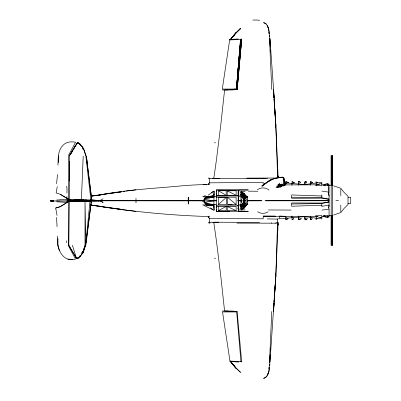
<?xml version="1.0" encoding="UTF-8"?>
<svg xmlns="http://www.w3.org/2000/svg" width="401" height="401" viewBox="0 0 401 401"><rect width="100%" height="100%" fill="white"/><g stroke="black" fill="none" stroke-linecap="round" stroke-linejoin="round"><path stroke-width="0.6" d="M331.191 185.623L331.191 155.367L331.191 245.587L331.191 215.332M332.364 185.623L332.364 155.367L332.364 245.587L332.364 215.332M283.627 185.899L284.078 185.498L284.078 185.838L284.124 179.718M281.362 186.756L278.219 185.021M281.818 186.445L281.367 186.37L281.818 186.285L280.921 185.563L278.224 184.114M282.725 185.783L281.828 184.666L282.274 185.823L279.131 183.673L280.926 184.791M282.279 184.625L281.838 183.934L283.176 185.738L282.274 185.312M282.72 186.074L282.284 184.58M283.672 179.668L283.622 186.014M283.236 177.763L284.139 178.325M204.776 202.731L204.089 201.909L204.104 200.35L201.823 200.35L202.751 201.031L203.798 200.35M216.289 211.297L248.319 211.292L238.801 211.247L238.821 208.851M262.876 185.593L263.783 184.806M263.783 185.056L264.239 184.219L264.69 184.47L264.239 184.174L266.505 182.741M265.141 183.979L265.146 183.683M266.505 182.946L268.775 181.036L271.948 179.337L278.73 177.628M267.863 182.094L267.868 181.798M268.319 181.648L268.324 181.397M271.492 179.859L271.492 179.608M271.948 179.548L271.948 179.292M274.209 178.796L274.209 178.54M278.725 177.793L280.986 177.498M283.176 185.924L282.725 185.738M283.221 179.663L283.241 177.458L282.79 177.162L280.986 177.327M283.667 180.515L283.687 177.768M284.124 179.859L284.139 178.094M69.223 201.422L68.771 245.347L76.441 258.204L79.147 257.753L80.05 255.948C84.922 252.5 85.057 245.362 86.365 239.888L91.328 201.337L80.05 201.382M188.229 200.866L188.275 197.112L188.275 204.109L188.229 200.355M243.793 198.54L243.763 200.861L244.394 204.39L240.921 204.796L240.921 196.941L244.394 197.342L244.62 197.858L244.394 197.342L242.861 197.122L242.951 196.57L243.673 196.079L246.515 196.169L247.868 196.716L247.417 197.753L247.868 200.826L247.417 203.888M69.223 181.062L69.579 161.483M263.657 378.694C271.958 374.263 269.036 362.399 270.189 354.644M74.185 199.803L81.403 199.878L83.207 156.069M240.921 205.954L243.898 205.593L240.921 205.954L240.876 207.041L244.846 207.362L246.064 205.467L246.515 205.467L245.297 206.595L240.876 207.041L243.898 205.593L246.064 205.467L240.876 207.041L244.981 205.553M269.522 362.003L271.778 311.482M269.673 362.91L270.309 354.494M270.48 350.74L270.565 348.865M57.944 165.182C58.26 158.365 57.654 150.646 62.907 145.423C66 141.809 71.157 141.327 75.538 142.265L68.771 154.896L68.771 199.457L60.2 194.234L56.14 192.926L57.288 186.665M238.801 211.247L238.53 204.901L238.801 190.004L248.319 189.959L216.334 189.823L216.334 211.427L229.733 211.247M267.267 218.906L277.642 219.096L275.838 275.848L269.973 362.003M204.089 201.909L204.194 200.35M206.951 196.179L204.089 199.307L204.089 202.42L206.139 204.851L213.853 205.773L214.079 210.395L202.766 204.846L213.853 205.773L214.079 191.132L211.387 192.495M216.289 193.513L216.289 194.771M238.755 194.149L238.53 200.871L261.402 200.821M274.073 301.848L274.399 296.925M274.484 295.697L274.81 290.775M274.896 289.547L275.838 275.397L278.093 223.748L277.708 225.467L278.093 223.793L278.093 222.259L277.191 222.174M274.083 301.813L274.414 296.865M274.5 295.632L275.838 275.848M238.44 38.997L229.733 39.448L230.941 39.348L229.733 39.448L222.289 89.077L236.455 89.077L240.56 39.163L236.455 89.077L233.613 89.082M216.334 190.455L216.289 192.3M224.59 89.979L220.71 125.623L216.38 160.36L213.898 177.688L212.861 178.59M216.289 208.936L216.334 210.796M237.537 76.446L238.575 64.265M222.289 89.979L232.034 89.979L237.131 89.528L241.688 38.997L237.131 89.528L241.688 38.997M213.944 194.41L213.853 195.758L204.931 197.523M239.613 51.629L236.455 89.077L240.109 45.313M213.944 194.37L213.989 193.878M240.876 206.54L240.876 205.452L243.673 205.137L242.951 204.65L238.53 204.901M291.908 185.287L292.078 181.733L294.424 182.6M268.62 372.83L267.718 374.183L268.62 372.83L269.126 367.501M269.297 365.727L269.407 364.544M56.591 183.678L57.493 174.43M91.328 201.337L85.914 244.851L83.659 250.084L85.463 244.851L85.914 242.324L89.974 201.347M275.667 127.317L275.838 125.172L273.582 89.533L269.973 38.997L268.62 28.17L266.364 24.11L263.657 22.306M240.921 205.147L240.876 210.259L244.259 208.134L244.846 207.362L240.876 208.715L241.597 209.803M268.865 368.404L269.031 367.256M269.277 365.532L269.437 364.384M304.86 184.961L305.161 182.856L306.264 183.056M323.657 215.868L325.913 215.688L329.522 216.054L329.071 215.913L329.071 209.041L328.62 207.778L329.071 205.046L321.853 206.375L321.853 203.543L329.071 201.939L321.401 203.046L291.627 202.976L291.627 206.234L321.853 205.232M79.488 256.515L80.501 255.948L81.403 254.595L81.854 252.339M277.723 225.583L278.093 223.798M86.365 200.796L201.678 200.866L202.751 200.189L201.823 200.866L202.325 200.996L202.751 200.189L204.104 200.871L204.089 199.307L206.139 196.851L213.853 195.894L202.766 196.861L205.457 195.498M213.853 205.182L213.808 204.811L215.026 204.435L216.289 204.635M310.123 185.177L310.575 181.643L312.78 182.706L310.575 181.643L310.575 182.701M317.071 218.821L315.988 219.262L316.439 216.475M304.86 182.475L305.161 181.417L306.815 182.199M83.508 250.61L82.756 253.242L81.403 254.595M321.853 184.841C324.133 185.528 325.923 182.986 328.168 183.848L327.717 185.422L323.657 185.382M76.992 143.874L77.343 142.716L77.794 142.716L79.599 143.618L80.501 145.423L80.952 145.423C84.24 148.159 84.806 152.696 86.365 156.43L91.779 199.914L81.403 199.878M329.071 196.174L328.62 193.437L329.071 192.174L329.071 186.996M84.631 247.156L82.756 252.339L83.433 250.65M328.62 207.778L329.071 206.786L329.071 194.43L328.62 193.437M216.289 196.585L215.026 196.786L213.808 196.41L213.853 196.039L212.069 196.43M205.653 197.853L206.139 196.851L213.808 196.41L205.101 198.079L215.026 196.786L213.763 196.234M208.124 216.52L209.342 218.425L209.342 222.169M208.46 184.425L209.342 182.836L209.342 179.046M70.556 154.395L71.142 153.337M71.729 152.285L77.343 142.716L79.599 143.618L80.275 144.972M70.596 154.39L71.208 153.327M71.824 152.265L72.741 150.676M73.358 149.613L73.969 148.55M74.586 147.493L77.343 142.716L69.223 155.979L69.223 199.843L70.125 199.818M69.223 155.979L75.538 145.423M208.169 184.771L209.342 182.836L263.206 182.415L263.206 185.202M243.673 196.756L243.673 196.079L240.876 195.758L240.876 191.312L241.597 191.758L240.876 192.926L244.846 194.234L246.064 196.184L240.876 194.68L240.876 195.758L243.898 196.119L242.951 196.57L238.53 196.315M267.267 375.536L266.364 376.89L263.657 378.243M230.51 39.448L236.004 32.681L231.417 38.471M277.642 219.232L278.319 218.289M231.362 38.546L235.372 33.584L240.56 28.621L235.327 33.584M230.139 39.899L235.372 33.584L230.049 39.899L230.635 39.448M264.56 183.934L261.853 186.054M265.011 183.618L265.462 183.122M235.688 33.133L240.515 28.17M80.05 144.52L80.952 144.972L80.501 145.423L80.05 144.069L77.794 142.716L80.05 144.069M75.087 255.948L76.441 258.204L77.794 258.204L78.812 257.186M267.718 374.183L268.169 373.732M85.012 200.816L85.914 199.823M218.319 204.565L226.62 197.177L226.62 204.565L218.319 204.565L218.319 197.182L226.62 197.177M269.071 180.866L269.522 180.505M269.973 180.234L270.424 179.874M208.169 195.177L214.079 191.132L213.944 194.911M284.083 185.337L284.535 185.026L284.575 179.959L284.129 179.287M329.071 186.32L329.071 185.337L329.522 185.157L327.717 185.422L327.717 183.713M257.342 189.803C260.62 187.061 265.893 187.332 269.071 190.109M268.169 211.773C265.181 213.949 260.64 213.823 257.597 211.773M243.808 203.843L244.394 203.883L244.62 200.36L245.071 200.365L243.763 200.36L243.808 203.843L244.62 203.357L244.394 203.883L242.861 204.104L242.951 204.65L243.898 205.096L246.515 205.046L247.868 204.505L247.417 203.467L245.071 203.367M264.109 184.385C269.277 179.989 275.672 177.357 282.605 177.162L282.605 177.528M68.771 201.412L60.2 206.731L55.689 208.039L57.042 215.482M261.968 185.879L262.419 186.174L261.968 185.929L262.876 185.342M67.869 201.934L60.2 206.685L55.689 208.039M91.849 199.648L99.448 200.806L103.057 198.786M218.319 210.665L226.214 206.45L226.214 210.665L218.319 210.665L218.319 206.45M80.952 255.497L79.147 256.851L80.501 256.399L80.501 255.948M307.367 218.811L305.161 219.893L305.161 218.866M312.229 218.761L310.575 219.573L310.123 216.034M324.219 185.518L325.913 184.701L327.717 184.655M312.229 218.781L310.575 219.578L310.575 218.495M307.367 218.761L305.161 219.803L304.86 218.72M315.988 219.212L317.071 218.735M213.763 204.986L215.026 204.435L213.808 204.254M293.838 218.836L292.078 219.487L291.908 215.923M285.763 219.532L288.108 218.68M292.078 219.442L293.838 218.806M333.582 215.021L340.8 212.585L343.958 208.57L348.018 204.51L348.018 196.284L343.958 192.239L340.8 188.269L333.582 185.833M84.11 200.62L78.516 200.976M288.058 218.836L285.763 219.623L285.763 216.054M298.394 219.713L301.261 218.73L298.394 219.713L298.394 215.933M77.794 258.204L79.147 257.753L76.441 258.204L68.771 245.302M237.131 89.528L228.154 89.528L225.131 89.979M228.154 89.528L226.665 89.979L227.828 89.879M315.988 185.608L315.988 184.931L320.048 183.713L321.853 183.848M321.853 216.37C324.143 215.668 325.913 218.274 328.168 217.407L328.168 216.099M213.808 196.966L204.089 199.307L213.808 200.871L204.089 202.42L213.808 204.781L205.101 203.638L213.808 205.322L206.139 204.851M99.483 195.107C118.1 191.302 137.102 189.658 156.019 188.049C173.924 186.826 191.828 184.29 209.793 184.676M325.281 184.505L323.657 184.886L323.657 185.563M204.33 198.124L210.876 196.69M315.988 184.931L320.048 184.074M306.264 218.154L305.161 218.355L304.86 216.249M120.32 191.919L121.553 191.703M244.259 193.518L242.906 192.57L240.876 192.926L244.259 193.518L244.846 194.234L240.876 194.68L243.898 196.119M244.259 208.134L240.876 208.715L242.906 208.991M57.493 236.054C56.265 246.991 61.604 262.83 75.538 259.106L68.771 246.475L68.771 201.402M91.313 196.089L121.102 191.914L103.057 194.259M214.801 178.635L214.936 178.59M321.853 210.119L329.071 209.041M203.798 200.871L202.6 200.796M91.313 196.154L103.057 194.485L91.428 196.069M310.123 217.903L311.326 217.733M123.358 191.462L125.162 191.227M126.365 191.066L135.989 189.808M284.374 182.831L304.71 184.57L321.853 182.315L321.853 185.648L315.988 185.382M240.921 204.279L242.951 204.039L242.951 204.65L247.868 204.505M90.631 201.954L101.252 200.685L90.671 200.675M212.861 222.259L214.35 222.259M329.071 185.387L329.522 185.342L327.657 185.252M83.057 200.65L85.463 200.405M277.642 222.299L276.289 222.344M230.735 89.634L231.898 89.533M315.988 215.868L321.853 215.553L321.853 218.896L304.71 216.64L279.447 218.806L279.447 216.009L285.763 216.37M298.394 218.129L299.542 218.034M71.177 200.69L74.185 200.435L79.599 200.766L79.599 201.392L67.418 201.588M329.161 215.788L331.326 215.608M79.599 200.766L52.08 200.961L79.599 201.392M292.078 217.768L293.251 217.678M56.591 200.039L66.516 199.312L66.516 200.039M315.988 215.417L315.988 216.324L320.048 217.537L321.853 217.402M285.763 217.813L286.936 217.733M243.808 197.377L244.394 197.342L242.861 204.615L240.921 200.871L242.861 197.122L243.943 200.861M284.615 184.911L285.763 184.841M241.688 362.003L237.131 311.482L232.034 311.031L222.289 311.031M69.223 199.838L69.674 199.818M247.417 197.753L245.071 197.853L245.071 203.863L247.868 200.826L245.071 197.853L247.417 197.778L247.417 196.711L242.951 196.57L242.951 197.177L240.921 196.941M230.049 39.899L241.643 39.448M53.774 201.197L51.178 201.312L51.178 200.475L53.774 200.57M209.793 216.565C169.934 215.452 130.069 211.442 90.696 205.041M259.597 222.385L214.801 222.214M83.358 200.991L90.877 201.031L90.877 200.485L81.553 200.565M275.943 187.297L278.199 187.523M291.627 204.009L321.853 203.543M276.74 178.044L246.73 178.109M79.749 201.282L90.877 201.157M89.523 200.831L90.877 200.821L83.358 200.831M237.828 195.417L239.071 195.412M81.674 200.55L86.365 200.515M88.17 200.5L90.877 200.485M89.523 200.711L90.877 200.695L83.358 200.711M84.626 200.786L86.365 200.776M84.11 201.167L78.516 200.856M69.674 199.843L83.508 199.848M67.418 200.465L74.185 200.435M335.837 200.505L338.544 200.495M208.846 177.733L208.846 178.59L210.019 178.59M284.339 184.901L317.191 184.841M348.018 197.272L350.725 197.267L350.725 203.523L348.018 203.523M245.071 200.856L244.62 200.856L244.575 197.858M329.071 200.751L265.708 200.816M228.199 204.565L232.169 204.56M210.054 223.116L208.846 223.116L208.846 222.259L210.019 222.259M252.83 20.05L257.793 20.05L259.597 20.501M214.395 142.766L215.598 142.766M86.365 159.002L86.816 159.002L86.992 163.252M208.846 178.59L219.943 178.59M216.289 190.139L238.214 190.139L238.214 211.297M218.319 190.771L226.214 190.771L226.214 195.307L218.319 190.771L218.319 195.307M227.207 195.307L227.207 190.771L236.139 190.771L236.139 195.623M240.876 191.312L245.136 191.312M237.873 193.076L238.891 193.076M216.289 195.307L236.139 195.307L227.207 190.771M216.289 195.944L238.214 195.939M216.289 197.182L236.139 197.177L236.139 204.56L227.387 204.565L227.387 197.177L236.139 204.56M86.365 200.415L87.598 200.415M97.192 200.405L201.678 200.35L202.751 201.031L202.6 200.425M213.808 200.35L216.289 200.35M247.868 200.395L262.003 200.4M237.788 200.585L239.026 200.585M81.674 200.69L88.17 200.69M237.788 200.635L239.026 200.635M204.194 200.866L216.289 200.871M216.289 205.818L238.214 205.818M237.873 208.139L238.891 208.139M236.139 210.665L227.207 210.665L227.207 206.45L236.139 210.665L236.139 206.45L216.289 206.45L216.289 207.713M317.191 216.37L263.206 216.279M208.846 222.259L218.836 222.259M236.926 223.101L276.74 223.197M214.395 258.254L215.598 258.254M225.131 311.031L231.898 311.487L230.735 311.387M228.154 311.482L237.131 311.482M238.846 362.003L230.049 361.552L222.515 311.938L236.68 311.933L240.961 361.882M240.921 200.35L238.53 200.35L238.755 207.091M265.081 200.405L329.071 200.47M87.598 200.675L82.305 200.68M67.869 199.588L68.32 200.736L67.869 199.588L68.771 200.259L79.599 200.289L80.501 200.67M263.206 216.555L275.352 216.59M277.642 222.259L278.093 222.259M268.314 209.959L291.176 210.074M248.319 191.172L257.943 191.232M67.869 200.776L67.869 199.197L69.629 199.207M67.869 200.655L68.32 200.655M237.828 205.818L239.071 205.828M214.846 178.59L229.192 178.585A186.385 0.291 0 0 1 241.597 178.58L266.545 178.555M90.425 199.898L91.779 199.914L86.365 156.43L86.365 157.974M90.877 201.031L84.606 200.981M73.734 201.508L79.599 201.563L80.501 201.187L79.599 200.866M240.876 209.888L245.136 209.923M231.362 362.454L235.372 367.416L230.139 361.1L235.327 367.416L240.56 372.379L235.372 367.416L230.049 361.1L230.635 361.552M203.096 184.63L206.45 184.66M80.501 200.229L68.771 200.109L90.877 200.36L84.561 200.32M83.057 200.024L85.463 200.059M247.417 196.711L247.868 196.716M291.627 197.207L321.853 197.683L329.071 199.282L321.401 198.169L291.627 198.249L291.627 194.961L321.853 195.989M237.873 208.52L238.891 208.545M327.717 216.545L325.913 216.5L323.657 215.462L323.657 216.37L325.823 216.836M212.41 178.59L213.583 178.62M275.342 216.064L263.206 216.009L263.206 218.811L209.342 218.425L208.169 216.259M230.049 361.1L241.688 361.552M285.763 183.397L286.936 183.483M56.591 201.733L66.516 202.43L66.516 201.763M320.048 217.537L321.853 217.678M292.078 183.442L293.251 183.533M331.326 185.247L328.62 185.021L328.62 191.483M276.399 186.761L278.65 187.167M298.394 183.082L299.542 183.182M226.665 311.031L227.863 311.131M67.869 259.106L72.832 259.557M72.38 201.492L74.185 201.663M67.869 199.197L69.734 199.392M213.131 178.455L214.35 178.59M276.855 186.27L278.209 186.425M279.557 187.102L277.753 186.645M121.553 209.558L135.989 211.407M103.057 206.981L121.102 209.322L100.08 206.269M280.911 186.861L280.008 186.746L280.459 186.996M90.811 205.056L103.057 206.7L90.696 204.971M310.123 183.307L311.326 183.478M101.252 200.806L98.546 200.42L99.448 200.806M321.853 191.092L329.071 192.174M279.106 186.766L280.459 187.132M116.621 208.67L117.854 208.891M119.087 209.111L120.32 209.337M278.665 185.708L281.813 186.58L279.116 185.533M315.988 216.324L317.146 216.555M281.818 186.285L277.773 184.335M51.178 201.272L50.275 200.871L51.178 200.58L50.275 200.991L53.433 201.117L53.433 200.851M277.302 187.051L278.199 187.342M78.245 143.167L79.599 143.618M298.394 181.508L300.69 182.28L298.394 181.508L298.394 185.277M288.63 182.585L285.763 181.598L285.763 185.157M244.981 196.149L240.876 194.68L245.297 195.046L246.515 196.169M292.078 181.778L294.424 182.625M285.763 181.688L288.695 182.746M280.469 185.648L281.367 185.989L278.67 184.886M317.612 182.62L315.988 181.959L316.439 185.272M315.988 182.004L317.612 182.721M67.869 199.738L68.32 199.939M277.312 185.598L279.111 186.445L280.911 186.726L278.66 185.843M279.121 184.58L281.367 185.899L280.921 185.563M306.815 182.139L305.161 181.327L305.161 182.35M263.657 22.757L266.364 24.11M212.951 209.482L210.48 207.808M281.372 185.432L280.474 184.916L280.921 185.473M60.2 194.234L68.771 199.452M241.597 191.758L242.906 192.57M281.367 186.46L280.469 185.783M206.545 204.695L207.763 205.673M280.013 186.004L280.464 186.385M269.126 33.504L268.62 28.17L267.718 26.817L268.169 27.268M213.131 222.395L213.898 223.162L216.38 240.57L220.71 275.397L224.59 311.031M235.327 367.416L236.049 368.318L231.417 362.529M81.403 145.874L83.207 148.129L83.694 149.909M280.926 184.831L281.372 185.392M267.718 26.817L268.62 28.17M269.673 38.1L270.304 46.421M72.38 245.257L76.441 258.204M328.168 217.407L327.717 215.778L327.717 217.537M57.944 245.482L59.298 250.535M66.516 186.159L66.967 187.874L66.967 193.016M213.853 205.452L213.944 206.811M278.093 178.084L277.708 175.357L278.093 177.102L275.838 125.623L273.582 89.528L273.582 91.222M277.723 175.277L278.093 177.062M82.305 146.776L82.756 149.032L83.659 149.032L85.914 156.43L90.877 199.919M268.865 32.601L269.031 33.749M269.277 35.473L269.437 36.621M275.667 273.708L275.838 275.397L273.582 311.487L273.582 309.793M269.297 35.278L269.407 36.461M213.944 206.861L213.989 207.357M214.079 210.069L213.944 206.315M273.958 97.353L273.662 93.022L273.993 97.939M274.414 104.155L274.083 99.207L274.399 104.09M274.5 105.388L275.838 125.172M274.484 105.323L274.81 110.245M274.896 111.473L275.838 125.623L277.642 178.089M56.591 217.377L57.042 226.76M270.474 50.13L270.555 51.985M269.522 38.997L271.778 89.528M269.973 38.997L270.189 46.366M85.914 242.324L85.012 201.402L85.012 244.896L82.756 253.242L82.756 251.151M238.801 190.004L238.816 191.798M340.8 189.167L340.8 195.833M340.8 205.127L340.8 211.678M328.62 192.736L328.62 194.61M328.62 198.751L328.62 201.703M328.168 183.848L328.168 185.112M321.853 194.876L321.853 197.683M304.71 182.224L304.71 184.57M304.71 216.64L304.71 218.986M275.387 222.791L275.387 223.197M271.327 222.695L271.327 223.192M267.267 25.463L267.267 26.366M267.267 178.039L267.267 178.535M263.206 178.039L263.206 178.49M247.417 203.442L247.417 204.51M244.62 196.696L244.62 204.525M238.846 208.991L238.846 209.893M135.989 198.305L135.989 202.921M89.974 200.485L89.974 201.021M89.523 200.5L89.523 201.041M86.365 199.708L86.365 201.056M83.207 148.129L83.207 149.032M80.952 144.972L80.952 145.423M68.771 200.259L68.771 200.65M67.869 201.462L67.869 202.179M66.967 196.44L66.967 198.159M66.516 240.79L66.516 242.73M58.396 155.844L58.396 162.706M57.944 238.53L57.944 245.527M273.993 303.076L273.662 307.998L273.998 303.046M80.05 255.948L79.599 256.399L80.05 256.399L80.05 255.948M99.448 200.685L98.546 201.076L99.448 200.685M239.026 195.402L237.793 195.412L239.026 195.402M239.026 205.818L237.778 205.813L239.026 205.818M266.048 183.442L265.602 183.232L266.048 183.442M269.226 181.247L268.775 181.036L269.226 181.247M271.041 180.174L270.59 179.964L271.041 180.174M103.057 202.435L99.448 200.405L103.057 202.435"/></g></svg>
